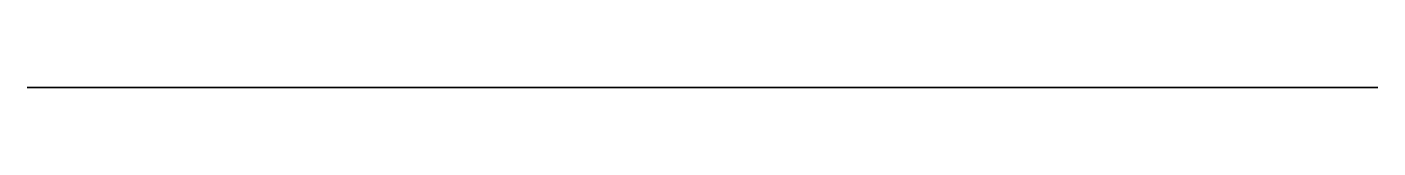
# Model space of a CAD drawing. Header units: metres. Extents: x -5 to 5, y 0 to 0.
import ezdxf

# ---------------------------------------------------------------- set-up
doc = ezdxf.new("R2010")
doc.units = ezdxf.units.M

msp = doc.modelspace()

# ---------------------------------------------------------------- linework, layer by layer
at = {"layer": 'wallTemplates'}
msp.add_polyline3d([(-4.375, 0, -4.985513), (-5, 0, -4.985513), (-5, 0, 5.014488), (5, 0, 5.014488), (5, 0, -4.985513), (-4.375, 0, -4.985513), (-4.375, 0, -4.360513), (4.375001, 0, -4.360513), (4.375001, 0, 4.389488), (-4.375, 0, 4.389488)], close=True, dxfattribs=at)

doc.saveas('drawing.dxf')
